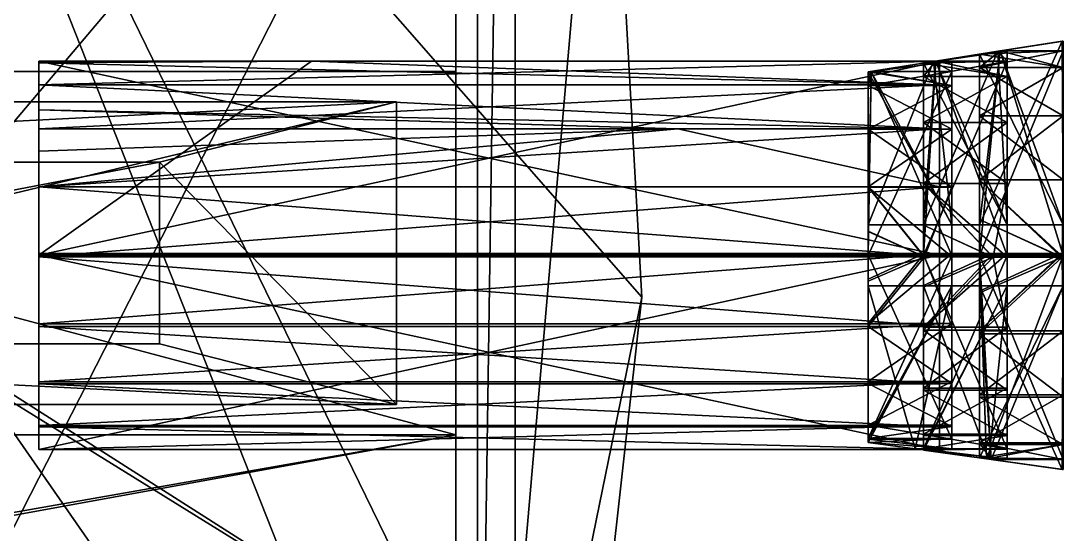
# Model space of a CAD drawing. Extents: x -1140 to 248, y -772 to 2020.
# Drawn here: x -223.7 to 248, y 480.6 to 713.2 of the extents above; entities that cross this region are included whole.
import ezdxf

# ---------------------------------------------------------------- set-up
doc = ezdxf.new("R2010")
doc.units = 0

msp = doc.modelspace()

# ---------------------------------------------------------------- meshes
at = {"layer": 'OBJECT014', "color": 50}
mesh = msp.add_polyface(dxfattribs=at)
corners = [(-324, 224, 240), (-692, 224, 240), (-856, 420.794006, 240), (-856, 827.200012, 240), (-692, 1024, 240), (-324, 1024, 240), (-17, 1024, 128), (-572, 1024, 128), (-572, 224, 128), (-17, 224, 128), (-856, 827.200012, 199), (-856, 420.794006, 199), (-5.280814, 1024, 134.696869), (-5.280794, 1024, 200.160004), (-692, 1024, 158), (-692, 224, 158), (-8, 224, 200.499908), (-8, 224, 133.143005), (40.609722, 889.028564, 194.423782), (57.333401, 588, 192.333313), (26, 306, 196.25), (40.609596, 889.030823, 160.920715), (26, 306, 152.572327), (57.333427, 588, 170.477478)]
mesh.append_faces([[corners[k] for k in face] for face in [(1, 5, 0), (7, 9, 6), (3, 11, 10), (6, 14, 7), (8, 17, 9), (2, 15, 11), (4, 10, 14), (11, 14, 10), (5, 16, 0), (18, 12, 21), (16, 22, 17), (20, 23, 22), (19, 21, 23), (9, 12, 6)]], dxfattribs={"vtx0": -1})
mesh.append_faces([[corners[k] for k in face] for face in [(1, 3, 4), (1, 4, 5), (6, 13, 5), (6, 5, 4), (6, 4, 14), (8, 1, 0), (8, 0, 16), (8, 16, 17), (11, 8, 7), (11, 7, 14), (5, 18, 19), (5, 19, 20), (5, 20, 16), (9, 22, 23), (9, 23, 21), (9, 21, 12)]], dxfattribs={"vtx0": -1, "vtx2": -1})
mesh.append_faces([[corners[k] for k in face] for face in [(1, 2, 3), (7, 8, 9), (3, 2, 11), (6, 12, 13), (8, 15, 1), (2, 1, 15), (4, 3, 10), (11, 15, 8), (5, 13, 18), (18, 13, 12), (16, 20, 22), (20, 19, 23), (19, 18, 21), (9, 17, 22)]], dxfattribs={"vtx2": -1})
at = {"layer": 'OBJECT015', "color": 50}
mesh = msp.add_polyface(dxfattribs=at)
corners = [(-26.832031, 690.286011, 464), (-26.832031, 525.713989, 464), (-644, 525.713989, 464), (-644, 690.286011, 464), (-628.575989, 416, 176), (-26.832031, 416, 176), (-26.832031, 800, 176), (-628.574341, 800, 176), (-644, 798.794983, 176), (-644, 417.204987, 176), (-26.833401, 416, 240), (-26.833401, 800, 240), (-628.574341, 800, 240), (-628.575989, 416, 240), (-644, 798.794922, 242.460358), (-644, 417.204987, 242.460175)]
mesh.append_faces([[corners[k] for k in face] for face in [(1, 3, 0), (5, 9, 4), (5, 11, 6), (6, 12, 7), (4, 10, 5), (7, 14, 8), (9, 13, 4), (8, 15, 9), (1, 15, 2), (11, 14, 12)]], dxfattribs={"vtx0": -1})
mesh.append_faces([[corners[k] for k in face] for face in [(5, 7, 8), (5, 8, 9), (5, 1, 0), (5, 0, 11), (8, 3, 2), (8, 2, 15), (1, 13, 15), (11, 3, 14)]], dxfattribs={"vtx0": -1, "vtx2": -1})
mesh.append_faces([[corners[k] for k in face] for face in [(1, 2, 3), (5, 6, 7), (5, 10, 1), (6, 11, 12), (4, 13, 10), (7, 12, 14), (9, 15, 13), (8, 14, 3), (1, 10, 13), (11, 0, 3)]], dxfattribs={"vtx2": -1})
at = {"layer": 'OBJECT016', "color": 50}
mesh = msp.add_polyface(dxfattribs=at)
corners = [(-590.333069, 649.143005, 488), (-161, 649.143005, 488), (-161, 566.856995, 488), (-590.333069, 566.856995, 488), (-626.109375, 676.570313, 440), (-626.109375, 539.429016, 440), (-53.666698, 539.429016, 440), (-53.666698, 676.570313, 440), (-626.111023, 676.570313, 464), (-626.111023, 539.429016, 464), (-53.666698, 539.429016, 464), (-53.666698, 676.570313, 464)]
mesh.append_faces([[corners[k] for k in face] for face in [(1, 3, 0), (5, 7, 4), (4, 9, 5), (6, 11, 7), (7, 8, 4), (5, 10, 6), (0, 11, 1), (3, 10, 9), (8, 3, 9), (1, 10, 2)]], dxfattribs={"vtx0": -1})
mesh.append_faces([[corners[k] for k in face] for face in [(1, 2, 3), (5, 6, 7), (4, 8, 9), (6, 10, 11), (7, 11, 8), (5, 9, 10), (0, 8, 11), (3, 2, 10), (8, 0, 3), (1, 11, 10)]], dxfattribs={"vtx2": -1})
at = {"layer": 'OBJECT017', "color": 50}
mesh = msp.add_polyface(dxfattribs=at)
corners = [(-330.943787, 929.049072, 320), (0, 929.049072, 320), (0, 280, 320), (-330.943787, 280, 320), (-554.554688, 936, 152), (-554.554688, 280, 152), (0, 280, 152), (0, 936, 152), (-554.55603, 936, 240), (-554.55603, 280, 240), (0, 936, 318.542999), (-335.01593, 936, 318.543152)]
mesh.append_faces([[corners[k] for k in face] for face in [(1, 3, 0), (5, 7, 4), (4, 9, 5), (6, 10, 7), (5, 2, 6), (0, 10, 1), (8, 3, 9), (7, 8, 4)]], dxfattribs={"vtx0": -1})
mesh.append_faces([[corners[k] for k in face] for face in [(6, 1, 10), (5, 3, 2), (8, 0, 3), (7, 11, 8)]], dxfattribs={"vtx0": -1, "vtx2": -1})
mesh.append_faces([[corners[k] for k in face] for face in [(1, 2, 3), (5, 6, 7), (4, 8, 9), (6, 2, 1), (5, 9, 3), (0, 11, 10), (8, 11, 0), (7, 10, 11)]], dxfattribs={"vtx2": -1})
at = {"layer": 'OBJECT038', "color": 50}
mesh = msp.add_polyface(dxfattribs=at)
corners = [(192, 574.651855, 186.850677), (-215.515991, 574.651855, 186.850677), (-215.515991, 548.695374, 206.662079), (192, 548.695374, 206.662079), (-215.515991, 529.282654, 233.017792), (192, 529.282654, 233.017792), (192, 606.22699, 176), (-215.515991, 606.22699, 176), (-215.515991, 519, 264.770996), (192, 519, 264.770996), (192, 607, 264), (-215.515991, 607, 264)]
mesh.append_faces([[corners[k] for k in face] for face in [(1, 3, 0), (2, 5, 3), (7, 0, 6), (4, 9, 5), (6, 11, 7), (8, 10, 9), (6, 9, 10), (4, 11, 8)]], dxfattribs={"vtx0": -1})
mesh.append_faces([[corners[k] for k in face] for face in [(6, 3, 5), (6, 5, 9), (4, 1, 7), (4, 7, 11)]], dxfattribs={"vtx0": -1, "vtx2": -1})
mesh.append_faces([[corners[k] for k in face] for face in [(1, 2, 3), (2, 4, 5), (7, 1, 0), (4, 8, 9), (6, 10, 11), (8, 11, 10), (6, 0, 3), (4, 2, 1)]], dxfattribs={"vtx2": -1})
at = {"layer": 'OBJECT039', "color": 50}
mesh = msp.add_polyface(dxfattribs=at)
corners = [(192, 549.688171, 322.333069), (-215.515991, 549.688171, 322.333069), (-215.515991, 576, 341.703461), (192, 576, 341.703461), (192, 529.839539, 296.350647), (-215.515991, 529.839539, 296.350647), (-215.515991, 607.763, 351.984833), (192, 607.763, 351.984833), (192, 519, 264.769012), (-215.515991, 519, 264.769012), (-215.515991, 607, 263.977997), (192, 607, 263.977997)]
mesh.append_faces([[corners[k] for k in face] for face in [(1, 3, 0), (5, 0, 4), (2, 7, 3), (9, 4, 8), (11, 6, 10), (10, 8, 11), (4, 11, 8), (6, 9, 10)]], dxfattribs={"vtx0": -1})
mesh.append_faces([[corners[k] for k in face] for face in [(4, 3, 7), (4, 7, 11), (6, 1, 5), (6, 5, 9)]], dxfattribs={"vtx0": -1, "vtx2": -1})
mesh.append_faces([[corners[k] for k in face] for face in [(1, 2, 3), (5, 1, 0), (2, 6, 7), (9, 5, 4), (11, 7, 6), (10, 9, 8), (4, 0, 3), (6, 2, 1)]], dxfattribs={"vtx2": -1})
at = {"layer": 'OBJECT040', "color": 50}
mesh = msp.add_polyface(dxfattribs=at)
corners = [(192, 638, 341.7164), (-215.515991, 638, 341.7164), (-215.515991, 664.315491, 322.344727), (192, 664.315491, 322.344727), (-215.515991, 684.159851, 296.367493), (192, 684.159851, 296.367493), (192, 606.237, 352), (-215.515991, 606.237, 352), (-215.515991, 695, 264.783997), (192, 695, 264.783997), (192, 607, 264), (-215.515991, 607, 264)]
mesh.append_faces([[corners[k] for k in face] for face in [(1, 3, 0), (5, 2, 4), (7, 0, 6), (9, 4, 8), (11, 6, 10), (8, 10, 9), (6, 9, 10), (4, 11, 8)]], dxfattribs={"vtx0": -1})
mesh.append_faces([[corners[k] for k in face] for face in [(6, 3, 5), (6, 5, 9), (4, 1, 7), (4, 7, 11)]], dxfattribs={"vtx0": -1, "vtx2": -1})
mesh.append_faces([[corners[k] for k in face] for face in [(1, 2, 3), (5, 3, 2), (7, 1, 0), (9, 5, 4), (11, 7, 6), (8, 11, 10), (6, 0, 3), (4, 2, 1)]], dxfattribs={"vtx2": -1})
at = {"layer": 'OBJECT041', "color": 50}
mesh = msp.add_polyface(dxfattribs=at)
corners = [(192, 664.307861, 205.670105), (73.615791, 664.307861, 205.670105), (-215.516006, 654.149841, 198.186905), (-215.515991, 638.010742, 186.297531), (192, 638.010742, 186.297531), (73.320419, 664.304016, 205.668991), (192, 684.167603, 231.667511), (-215.515991, 684.167603, 231.667511), (-215.516006, 672.864868, 216.873932), (-215.516006, 606.236023, 176.016678), (192, 606.237, 176.016998), (192, 695, 263.210083), (-92.239906, 695, 263.210083), (-215.516006, 694.226013, 260.958771), (-215.515976, 607, 264), (192, 607, 264), (-215.516006, 694.226013, 263.21701), (-92.093704, 695, 263.210052), (73.46476, 664.311035, 205.674377)]
mesh.append_faces([[corners[k] for k in face] for face in [(18, 8, 2), (17, 16, 13)]])
mesh.append_faces([[corners[k] for k in face] for face in [(1, 4, 0), (0, 8, 5), (3, 10, 4), (6, 13, 7), (9, 15, 10), (14, 11, 15), (6, 15, 11), (9, 16, 14)]], dxfattribs={"vtx0": -1})
mesh.append_faces([[corners[k] for k in face] for face in [(1, 3, 4), (0, 7, 8), (6, 12, 13), (14, 17, 11), (6, 4, 10), (6, 10, 15), (9, 2, 8), (9, 8, 7), (9, 7, 13), (9, 13, 16)]], dxfattribs={"vtx0": -1, "vtx2": -1})
mesh.append_faces([[corners[k] for k in face] for face in [(1, 2, 3), (0, 6, 7), (3, 9, 10), (6, 11, 12), (9, 14, 15), (14, 16, 17), (6, 0, 4), (9, 3, 2)]], dxfattribs={"vtx2": -1})
at = {"layer": 'OBJECT098', "color": 50}
mesh = msp.add_polyface(dxfattribs=at)
corners = [(197.695313, 549.843018, 325.28244), (159.834, 549.843018, 325.28244), (159.834, 576.082275, 345.541138), (197.695313, 576.082275, 345.541138), (197.695313, 530.044739, 298.115967), (159.834, 530.044739, 298.115967), (159.834, 596.156311, 352.355988), (185.141663, 607.760986, 356.295471), (197.695313, 607.760986, 356.295471), (159.834, 523.728577, 278.807007), (197.695313, 523.728577, 278.807007), (197.695313, 607.119995, 278.807007), (159.834, 607.728394, 352.355988), (159.834, 607.119995, 278.807007)]
mesh.append_faces([[corners[k] for k in face] for face in [(6, 12, 7)]])
mesh.append_faces([[corners[k] for k in face] for face in [(1, 3, 0), (5, 0, 4), (2, 8, 3), (5, 10, 9), (8, 13, 11), (4, 11, 10), (12, 9, 13), (13, 10, 11)]], dxfattribs={"vtx0": -1})
mesh.append_faces([[corners[k] for k in face] for face in [(2, 7, 8), (8, 12, 13), (4, 3, 8), (4, 8, 11), (12, 2, 1), (12, 1, 5), (12, 5, 9)]], dxfattribs={"vtx0": -1, "vtx2": -1})
mesh.append_faces([[corners[k] for k in face] for face in [(1, 2, 3), (5, 1, 0), (2, 6, 7), (5, 4, 10), (8, 7, 12), (4, 0, 3), (12, 6, 2), (13, 9, 10)]], dxfattribs={"vtx2": -1})
at = {"layer": 'OBJECT099', "color": 50}
mesh = msp.add_polyface(dxfattribs=at)
corners = [(197.695313, 523.726685, 278.807007), (197.695313, 519.238037, 265.080292), (181.095627, 519.238037, 265.080231), (159.834, 522.197021, 274.129089), (159.834, 523.726685, 278.807007), (159.834, 593.143005, 264.382996), (159.834, 522.197021, 265.052002), (197.695313, 593.143005, 264.383148), (197.694, 593.143005, 278.807007), (159.834, 593.143005, 278.807007)]
mesh.append_faces([[corners[k] for k in face] for face in [(2, 6, 3)]])
mesh.append_faces([[corners[k] for k in face] for face in [(1, 4, 0), (6, 7, 5), (1, 8, 7), (3, 9, 4), (4, 8, 0), (7, 9, 5)]], dxfattribs={"vtx0": -1})
mesh.append_faces([[corners[k] for k in face] for face in [(1, 3, 4), (6, 1, 7), (3, 5, 9)]], dxfattribs={"vtx0": -1, "vtx2": -1})
mesh.append_faces([[corners[k] for k in face] for face in [(1, 2, 3), (6, 2, 1), (1, 0, 8), (3, 6, 5), (4, 9, 8), (7, 8, 9)]], dxfattribs={"vtx2": -1})
at = {"layer": 'OBJECT100', "color": 50}
mesh = msp.add_polyface(dxfattribs=at)
corners = [(222.589844, 519.096436, 278.807007), (222.589844, 514.619507, 265.122559), (214.292709, 514.619507, 265.122498), (184.729996, 518.732971, 277.696106), (184.729996, 519.096436, 278.807007), (184.729996, 593.143005, 264.381958), (184.729996, 518.732971, 265.083984), (222.589844, 593.143005, 264.382172), (222.589996, 593.143005, 278.807007), (184.729996, 593.143005, 278.807007)]
mesh.append_faces([[corners[k] for k in face] for face in [(2, 6, 3)]])
mesh.append_faces([[corners[k] for k in face] for face in [(1, 4, 0), (6, 7, 5), (1, 8, 7), (3, 9, 4), (4, 8, 0), (7, 9, 5)]], dxfattribs={"vtx0": -1})
mesh.append_faces([[corners[k] for k in face] for face in [(1, 3, 4), (6, 1, 7), (3, 5, 9)]], dxfattribs={"vtx0": -1, "vtx2": -1})
mesh.append_faces([[corners[k] for k in face] for face in [(1, 2, 3), (6, 2, 1), (1, 0, 8), (3, 6, 5), (4, 9, 8), (7, 8, 9)]], dxfattribs={"vtx2": -1})
at = {"layer": 'OBJECT101', "color": 50}
mesh = msp.add_polyface(dxfattribs=at)
corners = [(222.589844, 546.844849, 328.503906), (184.729996, 546.844849, 328.503906), (184.729996, 574.451721, 349.818207), (222.589844, 574.451721, 349.818207), (222.589844, 525.98822, 299.884552), (184.729996, 525.98822, 299.884552), (184.729996, 593.338318, 356.230988), (216.275665, 607.801025, 361.141205), (222.589844, 607.801025, 361.141205), (184.729996, 519.094177, 278.807007), (222.589844, 519.094177, 278.807007), (222.589844, 607.119934, 278.807007), (184.729996, 607.760376, 356.230988), (184.729996, 607.119934, 278.807007)]
mesh.append_faces([[corners[k] for k in face] for face in [(6, 12, 7)]])
mesh.append_faces([[corners[k] for k in face] for face in [(1, 3, 0), (5, 0, 4), (2, 8, 3), (5, 10, 9), (8, 13, 11), (4, 11, 10), (12, 9, 13), (13, 10, 11)]], dxfattribs={"vtx0": -1})
mesh.append_faces([[corners[k] for k in face] for face in [(2, 7, 8), (8, 12, 13), (4, 3, 8), (4, 8, 11), (12, 2, 1), (12, 1, 5), (12, 5, 9)]], dxfattribs={"vtx0": -1, "vtx2": -1})
mesh.append_faces([[corners[k] for k in face] for face in [(1, 2, 3), (5, 1, 0), (2, 6, 7), (5, 4, 10), (8, 7, 12), (4, 0, 3), (12, 6, 2), (13, 9, 10)]], dxfattribs={"vtx2": -1})
at = {"layer": 'OBJECT102', "color": 50}
mesh = msp.add_polyface(dxfattribs=at)
corners = [(248, 543.84259, 331.719635), (210.141998, 543.84259, 331.719635), (210.141998, 572.818176, 354.091705), (248, 572.818176, 354.091705), (248, 521.952087, 301.682251), (210.141998, 521.952087, 301.682251), (210.141998, 590.76825, 360.186005), (247.379517, 607.841003, 365.982239), (248, 607.841003, 365.982239), (210.141998, 515.197021, 281.040802), (248, 514.466003, 278.807007), (215.396118, 514.466003, 278.807007), (248, 607.119995, 278.807007), (210.141998, 607.793091, 360.186005), (210.141998, 607.119995, 278.807007), (210.141998, 515.197021, 278.807007)]
mesh.append_faces([[corners[k] for k in face] for face in [(9, 11, 15), (6, 13, 7)]])
mesh.append_faces([[corners[k] for k in face] for face in [(1, 3, 0), (5, 0, 4), (2, 8, 3), (5, 11, 9), (8, 14, 12), (4, 12, 10), (13, 15, 14), (14, 10, 12)]], dxfattribs={"vtx0": -1})
mesh.append_faces([[corners[k] for k in face] for face in [(2, 7, 8), (5, 10, 11), (8, 13, 14), (4, 3, 8), (4, 8, 12), (13, 2, 1), (13, 1, 5), (13, 5, 9), (13, 9, 15), (14, 11, 10)]], dxfattribs={"vtx0": -1, "vtx2": -1})
mesh.append_faces([[corners[k] for k in face] for face in [(1, 2, 3), (5, 1, 0), (2, 6, 7), (5, 4, 10), (8, 7, 13), (4, 0, 3), (13, 6, 2), (14, 15, 11)]], dxfattribs={"vtx2": -1})
at = {"layer": 'OBJECT103', "color": 50}
mesh = msp.add_polyface(dxfattribs=at)
corners = [(248, 514.464844, 278.807007), (248, 510, 265.165466), (247.49617, 510, 265.165466), (215.408234, 514.464844, 278.807007), (210.141998, 593.143005, 264.381042), (210.141998, 515.197998, 265.116028), (248, 593.143005, 264.381042), (248, 593.143005, 278.807007), (210.141998, 515.197693, 278.807007), (210.141998, 593.143005, 278.807007)]
mesh.append_faces([[corners[k] for k in face] for face in [(1, 3, 0), (5, 6, 4), (1, 7, 6), (5, 9, 8), (2, 8, 3), (3, 7, 0), (6, 9, 4)]], dxfattribs={"vtx0": -1})
mesh.append_faces([[corners[k] for k in face] for face in [(5, 1, 6), (3, 9, 7)]], dxfattribs={"vtx0": -1, "vtx2": -1})
mesh.append_faces([[corners[k] for k in face] for face in [(1, 2, 3), (5, 2, 1), (1, 0, 7), (5, 4, 9), (2, 5, 8), (3, 8, 9), (6, 7, 9)]], dxfattribs={"vtx2": -1})
at = {"layer": 'OBJECT104', "color": 50}
mesh = msp.add_polyface(dxfattribs=at)
corners = [(219.436005, 699.538025, 278.807007), (247.478058, 704, 265.182007), (248, 704, 265.182007), (248, 699.538025, 278.807007), (210.141998, 698.057068, 265.124969), (210.141998, 620.856995, 264.397278), (248, 620.856995, 264.397278), (248, 620.856995, 278.807007), (210.141998, 698.059021, 278.807007), (210.141998, 620.856995, 278.807007)]
mesh.append_faces([[corners[k] for k in face] for face in [(1, 3, 0), (1, 6, 2), (2, 7, 3), (4, 9, 5), (1, 8, 4), (8, 7, 9), (5, 7, 6)]], dxfattribs={"vtx0": -1})
mesh.append_faces([[corners[k] for k in face] for face in [(1, 5, 6), (8, 3, 7)]], dxfattribs={"vtx0": -1, "vtx2": -1})
mesh.append_faces([[corners[k] for k in face] for face in [(1, 2, 3), (1, 4, 5), (2, 6, 7), (4, 8, 9), (1, 0, 8), (8, 0, 3), (5, 9, 7)]], dxfattribs={"vtx2": -1})
at = {"layer": 'OBJECT105', "color": 50}
mesh = msp.add_polyface(dxfattribs=at)
corners = [(248, 641.208496, 354.092957), (210.141998, 641.208496, 354.092957), (210.141998, 670.18042, 331.723999), (248, 670.18042, 331.723999), (210.141998, 692.039795, 301.718964), (248, 692.039795, 301.718964), (248, 606.158997, 366), (247.485397, 606.158997, 366), (210.141998, 623.271362, 360.186005), (248, 699.539978, 278.807007), (210.141998, 698.059021, 283.330994), (219.446808, 699.539978, 278.807007), (210.141998, 606.880066, 278.807007), (210.141998, 606.207031, 360.186005), (248, 606.880188, 278.807007), (210.141998, 698.059021, 278.807007)]
mesh.append_faces([[corners[k] for k in face] for face in [(10, 15, 11), (7, 13, 8)]])
mesh.append_faces([[corners[k] for k in face] for face in [(1, 3, 0), (5, 2, 4), (7, 0, 6), (5, 11, 9), (13, 14, 12), (6, 9, 14), (4, 15, 10), (11, 14, 9)]], dxfattribs={"vtx0": -1})
mesh.append_faces([[corners[k] for k in face] for face in [(7, 1, 0), (5, 10, 11), (13, 6, 14), (6, 3, 5), (6, 5, 9), (4, 1, 8), (4, 8, 13), (4, 13, 12), (4, 12, 15), (11, 12, 14)]], dxfattribs={"vtx0": -1, "vtx2": -1})
mesh.append_faces([[corners[k] for k in face] for face in [(1, 2, 3), (5, 3, 2), (7, 8, 1), (5, 4, 10), (13, 7, 6), (6, 0, 3), (4, 2, 1), (11, 15, 12)]], dxfattribs={"vtx2": -1})
at = {"layer": 'OBJECT106', "color": 50}
mesh = msp.add_polyface(dxfattribs=at)
corners = [(190.307861, 694.906555, 278.807007), (218.445633, 699.381531, 265.138031), (222.589844, 699.381531, 265.138031), (222.589844, 694.906555, 278.807007), (184.729996, 694.022583, 265.088043), (184.729996, 620.856995, 264.405945), (222.589844, 620.856995, 264.405945), (222.589996, 620.856995, 278.807007), (184.729996, 694.019958, 278.807007), (184.729996, 620.856995, 278.807007)]
mesh.append_faces([[corners[k] for k in face] for face in [(1, 3, 0), (1, 6, 2), (2, 7, 3), (4, 9, 5), (1, 8, 4), (8, 7, 9), (5, 7, 6)]], dxfattribs={"vtx0": -1})
mesh.append_faces([[corners[k] for k in face] for face in [(1, 5, 6), (8, 3, 7)]], dxfattribs={"vtx0": -1, "vtx2": -1})
mesh.append_faces([[corners[k] for k in face] for face in [(1, 2, 3), (1, 4, 5), (2, 6, 7), (4, 8, 9), (1, 0, 8), (8, 0, 3), (5, 9, 7)]], dxfattribs={"vtx2": -1})
at = {"layer": 'OBJECT107', "color": 50}
mesh = msp.add_polyface(dxfattribs=at)
corners = [(222.589844, 639.557373, 349.832642), (184.729996, 639.557373, 349.832642), (184.729996, 667.161072, 328.52063), (222.589844, 667.161072, 328.52063), (184.729996, 687.989929, 299.927307), (222.589844, 687.989929, 299.927307), (222.589844, 606.198914, 361.15625), (216.361435, 606.198975, 361.156219), (184.729996, 620.705627, 356.231995), (222.589844, 694.907349, 278.807007), (184.729996, 694.018982, 281.519318), (190.314209, 694.907288, 278.807007), (184.729996, 606.880005, 278.807007), (184.729996, 606.23999, 356.231995), (222.589844, 606.879639, 278.807007), (184.729996, 694.018982, 278.807007)]
mesh.append_faces([[corners[k] for k in face] for face in [(10, 15, 11), (7, 13, 8)]])
mesh.append_faces([[corners[k] for k in face] for face in [(1, 3, 0), (5, 2, 4), (7, 0, 6), (5, 11, 9), (13, 14, 12), (6, 9, 14), (4, 15, 10), (11, 14, 9)]], dxfattribs={"vtx0": -1})
mesh.append_faces([[corners[k] for k in face] for face in [(7, 1, 0), (5, 10, 11), (13, 6, 14), (6, 3, 5), (6, 5, 9), (4, 1, 8), (4, 8, 13), (4, 13, 12), (4, 12, 15), (11, 12, 14)]], dxfattribs={"vtx0": -1, "vtx2": -1})
mesh.append_faces([[corners[k] for k in face] for face in [(1, 2, 3), (5, 3, 2), (7, 8, 1), (5, 4, 10), (13, 7, 6), (6, 0, 3), (4, 2, 1), (11, 15, 12)]], dxfattribs={"vtx2": -1})
at = {"layer": 'OBJECT108', "color": 50}
mesh = msp.add_polyface(dxfattribs=at)
corners = [(197.695313, 637.942627, 345.541687), (159.834, 637.942627, 345.541687), (159.834, 664.152649, 325.306061), (197.695313, 664.152649, 325.306061), (159.834, 683.935669, 298.151001), (197.695313, 683.935669, 298.151001), (197.695313, 606.238892, 356.313507), (185.251266, 606.239014, 356.313477), (159.834, 617.885254, 352.356995), (197.695313, 690.270691, 278.807007), (159.834, 690.059998, 279.4505), (161.159439, 690.270752, 278.807007), (159.834, 606.880005, 278.807007), (159.834, 606.271973, 352.356995), (197.695313, 606.879639, 278.807007), (159.834, 690.059998, 278.807007)]
mesh.append_faces([[corners[k] for k in face] for face in [(10, 15, 11), (7, 13, 8)]])
mesh.append_faces([[corners[k] for k in face] for face in [(1, 3, 0), (5, 2, 4), (7, 0, 6), (5, 11, 9), (13, 14, 12), (6, 9, 14), (4, 15, 10), (11, 14, 9)]], dxfattribs={"vtx0": -1})
mesh.append_faces([[corners[k] for k in face] for face in [(7, 1, 0), (5, 10, 11), (13, 6, 14), (6, 3, 5), (6, 5, 9), (4, 1, 8), (4, 8, 13), (4, 13, 12), (4, 12, 15), (11, 12, 14)]], dxfattribs={"vtx0": -1, "vtx2": -1})
mesh.append_faces([[corners[k] for k in face] for face in [(1, 2, 3), (5, 3, 2), (7, 8, 1), (5, 4, 10), (13, 7, 6), (6, 0, 3), (4, 2, 1), (11, 15, 12)]], dxfattribs={"vtx2": -1})
at = {"layer": 'OBJECT109', "color": 50}
mesh = msp.add_polyface(dxfattribs=at)
corners = [(161.1586, 690.27063, 278.807007), (189.383041, 694.761719, 265.094788), (197.695313, 694.761719, 265.094788), (197.695313, 690.27063, 278.807007), (159.834, 690.063293, 265.050995), (159.834, 620.856995, 264.403015), (197.695313, 620.856995, 264.403015), (197.694, 620.856995, 278.807007), (159.834, 690.060059, 278.807007), (159.834, 620.856995, 278.807007)]
mesh.append_faces([[corners[k] for k in face] for face in [(1, 3, 0), (1, 6, 2), (2, 7, 3), (4, 9, 5), (1, 8, 4), (8, 7, 9), (5, 7, 6)]], dxfattribs={"vtx0": -1})
mesh.append_faces([[corners[k] for k in face] for face in [(1, 5, 6), (8, 3, 7)]], dxfattribs={"vtx0": -1, "vtx2": -1})
mesh.append_faces([[corners[k] for k in face] for face in [(1, 2, 3), (1, 4, 5), (2, 6, 7), (4, 8, 9), (1, 0, 8), (8, 0, 3), (5, 9, 7)]], dxfattribs={"vtx2": -1})
at = {"layer": 'OBJECT110', "color": 50}
mesh = msp.add_polyface(dxfattribs=at)
corners = [(248, 699.540405, 258.345001), (248, 704, 271.833252), (247.49617, 704, 271.833252), (219.451767, 699.540405, 258.345001), (210.141998, 620.856995, 272.619995), (210.141998, 698.059998, 271.889008), (248, 620.856995, 272.620239), (248, 620.856995, 258.345001), (210.141998, 620.856995, 258.345001), (210.141998, 698.059875, 258.345001)]
mesh.append_faces([[corners[k] for k in face] for face in [(1, 3, 0), (5, 6, 4), (0, 6, 1), (9, 4, 8), (2, 9, 3), (3, 7, 0), (4, 7, 8)]], dxfattribs={"vtx0": -1})
mesh.append_faces([[corners[k] for k in face] for face in [(5, 1, 6), (3, 8, 7)]], dxfattribs={"vtx0": -1, "vtx2": -1})
mesh.append_faces([[corners[k] for k in face] for face in [(1, 2, 3), (5, 2, 1), (0, 7, 6), (9, 5, 4), (2, 5, 9), (3, 9, 8), (4, 6, 7)]], dxfattribs={"vtx2": -1})
at = {"layer": 'OBJECT111', "color": 50}
mesh = msp.add_polyface(dxfattribs=at)
corners = [(222.589844, 694.904175, 258.345001), (222.589844, 699.381042, 271.87558), (218.445984, 699.380981, 271.875488), (190.289474, 694.904175, 258.345001), (184.729996, 620.856995, 272.618927), (184.729996, 694.02002, 271.925934), (222.589844, 620.856995, 272.619812), (222.589996, 620.856995, 258.345001), (184.729996, 620.856995, 258.345001), (184.729996, 694.020203, 258.345001)]
mesh.append_faces([[corners[k] for k in face] for face in [(1, 3, 0), (5, 6, 4), (0, 6, 1), (9, 4, 8), (2, 9, 3), (3, 7, 0), (4, 7, 8)]], dxfattribs={"vtx0": -1})
mesh.append_faces([[corners[k] for k in face] for face in [(5, 1, 6), (3, 8, 7)]], dxfattribs={"vtx0": -1, "vtx2": -1})
mesh.append_faces([[corners[k] for k in face] for face in [(1, 2, 3), (5, 2, 1), (0, 7, 6), (9, 5, 4), (2, 5, 9), (3, 9, 8), (4, 6, 7)]], dxfattribs={"vtx2": -1})
at = {"layer": 'OBJECT112', "color": 50}
mesh = msp.add_polyface(dxfattribs=at)
corners = [(197.695313, 690.272949, 258.345001), (197.695313, 694.762878, 271.918671), (189.414169, 694.762817, 271.918518), (161.180191, 690.272888, 258.345001), (159.834, 620.856995, 272.619019), (159.834, 690.059021, 271.963043), (197.695313, 620.856995, 272.619751), (197.694, 620.856995, 258.345001), (159.834, 620.856995, 258.345001), (159.834, 690.058838, 258.345001)]
mesh.append_faces([[corners[k] for k in face] for face in [(1, 3, 0), (5, 6, 4), (0, 6, 1), (9, 4, 8), (2, 9, 3), (3, 7, 0), (4, 7, 8)]], dxfattribs={"vtx0": -1})
mesh.append_faces([[corners[k] for k in face] for face in [(5, 1, 6), (3, 8, 7)]], dxfattribs={"vtx0": -1, "vtx2": -1})
mesh.append_faces([[corners[k] for k in face] for face in [(1, 2, 3), (5, 2, 1), (0, 7, 6), (9, 5, 4), (2, 5, 9), (3, 9, 8), (4, 6, 7)]], dxfattribs={"vtx2": -1})
at = {"layer": 'OBJECT113', "color": 50}
mesh = msp.add_polyface(dxfattribs=at)
corners = [(197.695313, 664.154907, 212.328842), (159.834, 664.154907, 212.328842), (159.834, 637.920044, 192.258347), (197.695313, 637.920044, 192.258347), (197.695313, 683.956238, 239.251602), (159.834, 683.956238, 239.251602), (159.834, 617.822632, 185.511002), (185.064285, 606.239014, 181.621948), (197.695313, 606.239014, 181.621948), (159.834, 690.059021, 257.703522), (197.695313, 690.271179, 258.345001), (161.169678, 690.27124, 258.345001), (197.695313, 606.870056, 258.345001), (159.834, 606.271057, 185.511002), (159.834, 606.870056, 258.345001), (159.834, 690.059021, 258.345001)]
mesh.append_faces([[corners[k] for k in face] for face in [(9, 11, 15), (6, 13, 7)]])
mesh.append_faces([[corners[k] for k in face] for face in [(1, 3, 0), (0, 5, 1), (2, 8, 3), (5, 11, 9), (8, 14, 12), (4, 12, 10), (13, 15, 14), (14, 10, 12)]], dxfattribs={"vtx0": -1})
mesh.append_faces([[corners[k] for k in face] for face in [(2, 7, 8), (5, 10, 11), (8, 13, 14), (4, 3, 8), (4, 8, 12), (13, 2, 1), (13, 1, 5), (13, 5, 9), (13, 9, 15), (14, 11, 10)]], dxfattribs={"vtx0": -1, "vtx2": -1})
mesh.append_faces([[corners[k] for k in face] for face in [(1, 2, 3), (0, 4, 5), (2, 6, 7), (5, 4, 10), (8, 7, 13), (4, 0, 3), (13, 6, 2), (14, 15, 11)]], dxfattribs={"vtx2": -1})
at = {"layer": 'OBJECT114', "color": 50}
mesh = msp.add_polyface(dxfattribs=at)
corners = [(222.589844, 667.163513, 209.14592), (184.729996, 667.163513, 209.14592), (184.729996, 639.556641, 188.026199), (222.589844, 639.556641, 188.026199), (222.589844, 688, 237.48111), (184.729996, 688, 237.48111), (184.729996, 620.633789, 181.673004), (216.174698, 606.198975, 176.826584), (222.589844, 606.198975, 176.826584), (184.729996, 694.018982, 255.671814), (222.589844, 694.903259, 258.345001), (190.292847, 694.903259, 258.345001), (222.589844, 606.872498, 258.345001), (184.729996, 606.239014, 181.673004), (184.729996, 606.872498, 258.345001), (184.729996, 694.018982, 258.345001)]
mesh.append_faces([[corners[k] for k in face] for face in [(9, 11, 15), (6, 13, 7)]])
mesh.append_faces([[corners[k] for k in face] for face in [(1, 3, 0), (0, 5, 1), (2, 8, 3), (5, 11, 9), (8, 14, 12), (4, 12, 10), (13, 15, 14), (14, 10, 12)]], dxfattribs={"vtx0": -1})
mesh.append_faces([[corners[k] for k in face] for face in [(2, 7, 8), (5, 10, 11), (8, 13, 14), (4, 3, 8), (4, 8, 12), (13, 2, 1), (13, 1, 5), (13, 5, 9), (13, 9, 15), (14, 11, 10)]], dxfattribs={"vtx0": -1, "vtx2": -1})
mesh.append_faces([[corners[k] for k in face] for face in [(1, 2, 3), (0, 4, 5), (2, 6, 7), (5, 4, 10), (8, 7, 13), (4, 0, 3), (13, 6, 2), (14, 15, 11)]], dxfattribs={"vtx2": -1})
at = {"layer": 'OBJECT115', "color": 50}
mesh = msp.add_polyface(dxfattribs=at)
corners = [(248, 670.172363, 205.968155), (210.141998, 670.172363, 205.968155), (210.141998, 641.178467, 183.78714), (248, 641.178467, 183.78714), (248, 692.058899, 235.725601), (210.141998, 692.058899, 235.725601), (210.141998, 623.217773, 177.755997), (247.299698, 606.158997, 172.02829), (248, 606.158997, 172.02829), (210.141998, 698.059998, 253.869537), (248, 699.540222, 258.345001), (219.45256, 699.540222, 258.345001), (248, 606.86731, 258.345001), (210.141998, 606.205994, 177.755997), (210.141998, 606.86731, 258.345001), (210.141998, 698.059998, 258.345001)]
mesh.append_faces([[corners[k] for k in face] for face in [(9, 11, 15), (6, 13, 7)]])
mesh.append_faces([[corners[k] for k in face] for face in [(1, 3, 0), (0, 5, 1), (2, 8, 3), (5, 11, 9), (8, 14, 12), (4, 12, 10), (13, 15, 14), (14, 10, 12)]], dxfattribs={"vtx0": -1})
mesh.append_faces([[corners[k] for k in face] for face in [(2, 7, 8), (5, 10, 11), (8, 13, 14), (4, 3, 8), (4, 8, 12), (13, 2, 1), (13, 1, 5), (13, 5, 9), (13, 9, 15), (14, 11, 10)]], dxfattribs={"vtx0": -1, "vtx2": -1})
mesh.append_faces([[corners[k] for k in face] for face in [(1, 2, 3), (0, 4, 5), (2, 6, 7), (5, 4, 10), (8, 7, 13), (4, 0, 3), (13, 6, 2), (14, 15, 11)]], dxfattribs={"vtx2": -1})
at = {"layer": 'OBJECT116', "color": 50}
mesh = msp.add_polyface(dxfattribs=at)
corners = [(213.267883, 514.763, 258.345001), (247.483032, 510, 273.619507), (248, 510, 273.619507), (248, 514.763062, 258.345001), (210.141998, 515.196045, 273.571014), (210.141998, 593.143005, 272.851501), (248, 593.143005, 272.851501), (248, 593.143005, 258.345001), (210.141998, 515.197998, 258.345001), (210.141998, 593.143005, 258.345001)]
mesh.append_faces([[corners[k] for k in face] for face in [(1, 3, 0), (1, 6, 2), (2, 7, 3), (4, 9, 5), (0, 4, 1), (8, 7, 9), (6, 9, 7)]], dxfattribs={"vtx0": -1})
mesh.append_faces([[corners[k] for k in face] for face in [(1, 5, 6), (8, 3, 7)]], dxfattribs={"vtx0": -1, "vtx2": -1})
mesh.append_faces([[corners[k] for k in face] for face in [(1, 2, 3), (1, 4, 5), (2, 6, 7), (4, 8, 9), (0, 8, 4), (8, 0, 3), (6, 5, 9)]], dxfattribs={"vtx2": -1})
at = {"layer": 'OBJECT117', "color": 50}
mesh = msp.add_polyface(dxfattribs=at)
corners = [(248, 571.348938, 184.416504), (210.141998, 571.348938, 184.416504), (210.141998, 542.733215, 207.099884), (248, 542.733215, 207.099884), (210.141998, 521.333862, 237.272156), (248, 521.333862, 237.272156), (248, 606.14801, 172), (247.487091, 606.14801, 172), (210.141998, 590.01355, 177.757004), (248, 514.763672, 258.345001), (210.141998, 515.197998, 256.952301), (213.257797, 514.763733, 258.345001), (210.141998, 606.87793, 258.345001), (210.141998, 606.196594, 177.757004), (248, 606.87793, 258.345001), (210.141998, 515.197998, 258.345001)]
mesh.append_faces([[corners[k] for k in face] for face in [(10, 15, 11), (7, 13, 8)]])
mesh.append_faces([[corners[k] for k in face] for face in [(1, 3, 0), (2, 5, 3), (7, 0, 6), (5, 11, 9), (13, 14, 12), (6, 9, 14), (10, 12, 15), (11, 14, 9)]], dxfattribs={"vtx0": -1})
mesh.append_faces([[corners[k] for k in face] for face in [(7, 1, 0), (5, 10, 11), (13, 6, 14), (6, 3, 5), (6, 5, 9), (10, 2, 1), (10, 1, 8), (10, 8, 13), (10, 13, 12), (11, 12, 14)]], dxfattribs={"vtx0": -1, "vtx2": -1})
mesh.append_faces([[corners[k] for k in face] for face in [(1, 2, 3), (2, 4, 5), (7, 8, 1), (5, 4, 10), (13, 7, 6), (6, 0, 3), (10, 4, 2), (11, 15, 12)]], dxfattribs={"vtx2": -1})
at = {"layer": 'OBJECT118', "color": 50}
mesh = msp.add_polyface(dxfattribs=at)
corners = [(222.589844, 573.023315, 188.634415), (184.729996, 573.023315, 188.634415), (184.729996, 545.812073, 210.207031), (222.589844, 545.812073, 210.207031), (184.729996, 525.414185, 238.954498), (222.589844, 525.414185, 238.954498), (222.589844, 606.187988, 176.796326), (216.368347, 606.187988, 176.796326), (184.729996, 592.525085, 181.673004), (222.589844, 519.368408, 258.345001), (184.729996, 519.368408, 258.345001), (184.729996, 606.87793, 258.345001), (184.729996, 606.229187, 181.673004), (222.589844, 606.87793, 258.345001)]
mesh.append_faces([[corners[k] for k in face] for face in [(7, 12, 8)]])
mesh.append_faces([[corners[k] for k in face] for face in [(1, 3, 0), (2, 5, 3), (7, 0, 6), (5, 10, 9), (12, 13, 11), (6, 9, 13), (4, 11, 10), (10, 13, 9)]], dxfattribs={"vtx0": -1})
mesh.append_faces([[corners[k] for k in face] for face in [(7, 1, 0), (12, 6, 13), (6, 3, 5), (6, 5, 9), (4, 1, 8), (4, 8, 12), (4, 12, 11)]], dxfattribs={"vtx0": -1, "vtx2": -1})
mesh.append_faces([[corners[k] for k in face] for face in [(1, 2, 3), (2, 4, 5), (7, 8, 1), (5, 4, 10), (12, 7, 6), (6, 0, 3), (4, 2, 1), (10, 11, 13)]], dxfattribs={"vtx2": -1})
at = {"layer": 'OBJECT119', "color": 50}
mesh = msp.add_polyface(dxfattribs=at)
corners = [(184.729996, 519.367371, 258.345001), (184.729996, 518.731995, 260.383057), (214.299911, 514.618469, 273.576782), (222.589844, 514.618408, 273.576782), (222.589844, 519.367004, 258.345001), (184.729996, 518.731995, 273.538971), (184.729996, 593.143005, 272.851593), (222.589844, 593.143005, 272.851593), (222.589996, 593.143005, 258.345001), (184.729996, 593.143005, 258.345001)]
mesh.append_faces([[corners[k] for k in face] for face in [(1, 5, 2)]])
mesh.append_faces([[corners[k] for k in face] for face in [(1, 4, 0), (2, 7, 3), (3, 8, 4), (0, 5, 1), (0, 8, 9), (7, 9, 8)]], dxfattribs={"vtx0": -1})
mesh.append_faces([[corners[k] for k in face] for face in [(1, 3, 4), (2, 6, 7), (0, 6, 5)]], dxfattribs={"vtx0": -1, "vtx2": -1})
mesh.append_faces([[corners[k] for k in face] for face in [(1, 2, 3), (2, 5, 6), (3, 7, 8), (0, 9, 6), (0, 4, 8), (7, 6, 9)]], dxfattribs={"vtx2": -1})
at = {"layer": 'OBJECT120', "color": 50}
mesh = msp.add_polyface(dxfattribs=at)
corners = [(159.834, 523.975769, 258.345001), (159.834, 522.197998, 264.048462), (181.099854, 519.238403, 273.536102), (197.695313, 519.236572, 273.536102), (197.695313, 523.971558, 258.345001), (159.834, 522.197998, 273.508026), (159.834, 593.143005, 272.860718), (197.695313, 593.143005, 272.860687), (197.694, 593.143005, 258.345001), (159.834, 593.143005, 258.345001)]
mesh.append_faces([[corners[k] for k in face] for face in [(1, 5, 2)]])
mesh.append_faces([[corners[k] for k in face] for face in [(1, 4, 0), (2, 7, 3), (3, 8, 4), (0, 5, 1), (0, 8, 9), (7, 9, 8)]], dxfattribs={"vtx0": -1})
mesh.append_faces([[corners[k] for k in face] for face in [(1, 3, 4), (2, 6, 7), (0, 6, 5)]], dxfattribs={"vtx0": -1, "vtx2": -1})
mesh.append_faces([[corners[k] for k in face] for face in [(1, 2, 3), (2, 5, 6), (3, 7, 8), (0, 9, 6), (0, 4, 8), (7, 6, 9)]], dxfattribs={"vtx2": -1})
at = {"layer": 'OBJECT121', "color": 50}
mesh = msp.add_polyface(dxfattribs=at)
corners = [(197.695313, 574.728455, 192.838638), (159.834, 574.728455, 192.838638), (159.834, 548.857849, 213.34552), (197.695313, 548.857849, 213.34552), (159.834, 529.49408, 240.646301), (197.695313, 529.49408, 240.646301), (197.695313, 606.229004, 181.595245), (185.234909, 606.229004, 181.595245), (159.834, 595.25946, 185.511002), (197.695313, 523.974121, 258.345001), (159.834, 523.974121, 258.345001), (159.834, 606.878052, 258.345001), (159.834, 606.262207, 185.511002), (197.695313, 606.878052, 258.345001)]
mesh.append_faces([[corners[k] for k in face] for face in [(7, 12, 8)]])
mesh.append_faces([[corners[k] for k in face] for face in [(1, 3, 0), (2, 5, 3), (7, 0, 6), (5, 10, 9), (12, 13, 11), (6, 9, 13), (4, 11, 10), (10, 13, 9)]], dxfattribs={"vtx0": -1})
mesh.append_faces([[corners[k] for k in face] for face in [(7, 1, 0), (12, 6, 13), (6, 3, 5), (6, 5, 9), (4, 1, 8), (4, 8, 12), (4, 12, 11)]], dxfattribs={"vtx0": -1, "vtx2": -1})
mesh.append_faces([[corners[k] for k in face] for face in [(1, 2, 3), (2, 4, 5), (7, 8, 1), (5, 4, 10), (12, 7, 6), (6, 0, 3), (4, 2, 1), (10, 11, 13)]], dxfattribs={"vtx2": -1})

doc.saveas('drawing.dxf')
